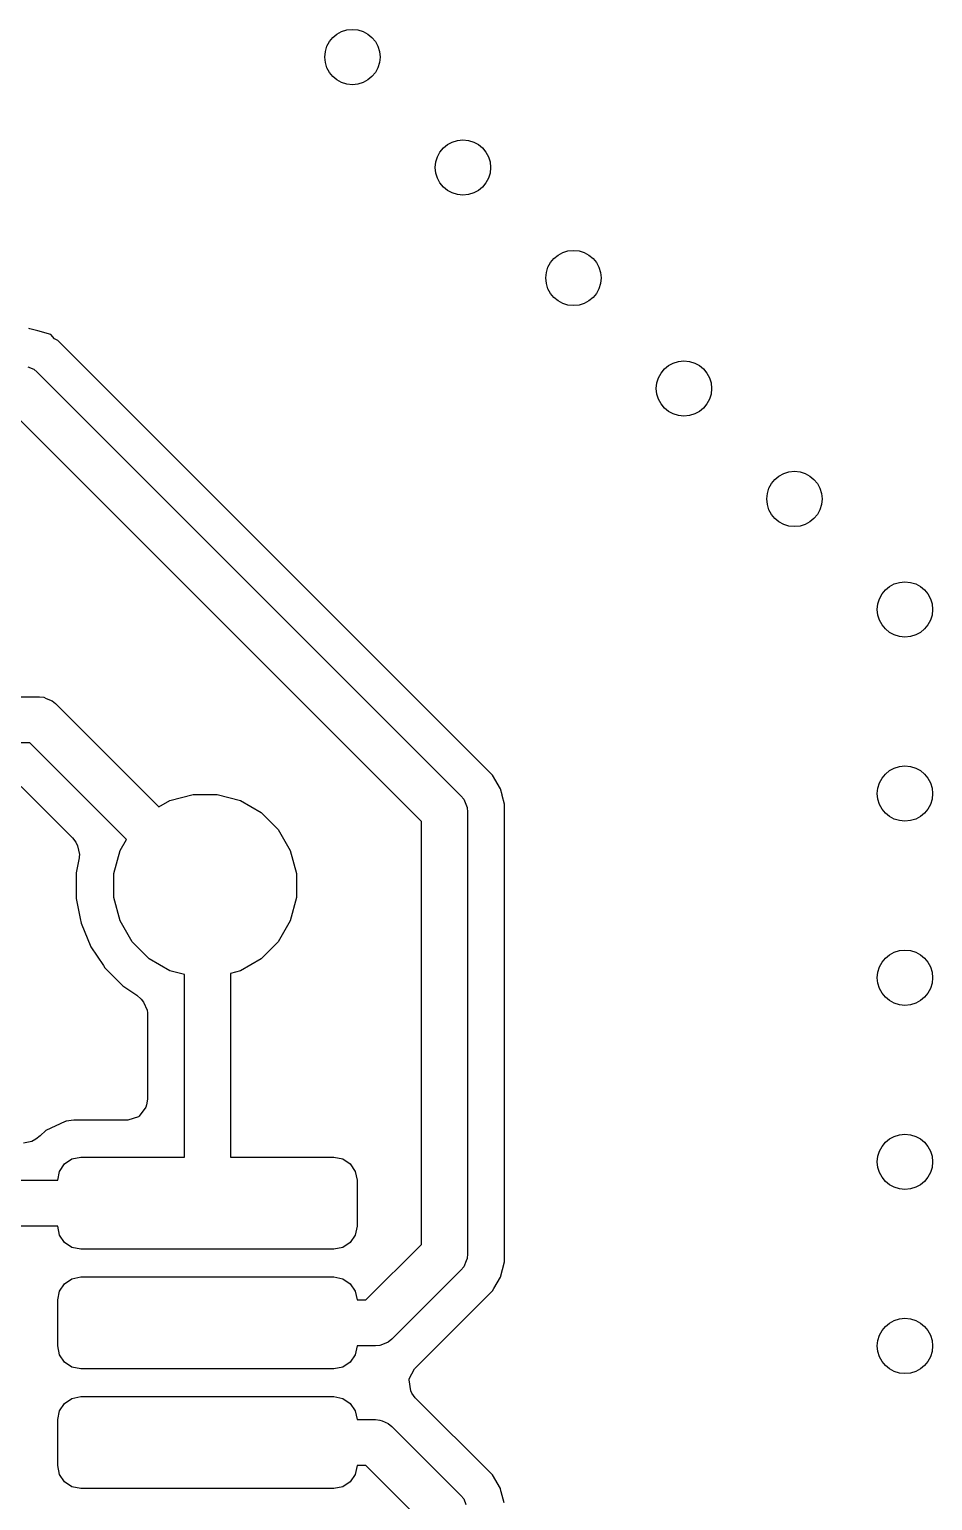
# Model space of a CAD drawing. Header units: inches. Extents: x 4.87 to 6.82, y -5.11 to -3.16.
# Drawn here: x 5.8758 to 6.0689, y -4.4149 to -4.1004 of the extents above; entities that cross this region are included whole.
import ezdxf

# ---------------------------------------------------------------- set-up
doc = ezdxf.new("R2010")
doc.units = ezdxf.units.IN
doc.header["$MEASUREMENT"] = 0
doc.layers.add('BLACK', color=250, linetype='CONTINUOUS')

msp = doc.modelspace()

# ---------------------------------------------------------------- linework, layer by layer
at = {"layer": 'BLACK', "linetype": 'CONTINUOUS'}
for p, q in [((5.8759, -4.1644), (5.8757, -4.16435)), ((5.87761, -4.16486), (5.8759, -4.1644)), ((5.88039, -4.16561), (5.87761, -4.16486)), ((5.87761, -4.16486), (5.87761, -4.16486)), ((5.88122, -4.16653), (5.88039, -4.16561)), ((5.88188, -4.16691), (5.88122, -4.16653)), ((5.93731, -4.22233), (5.88188, -4.16691)), ((5.88188, -4.16691), (5.88188, -4.16691)), ((5.88188, -4.16691), (5.88188, -4.16691)), ((5.88188, -4.16691), (5.88188, -4.16691)), ((5.8755, -4.17255), (5.87675, -4.17307)), ((5.87675, -4.17307), (5.87675, -4.17307)), ((5.87675, -4.17307), (5.8775, -4.17369)), ((5.8775, -4.17369), (5.96805, -4.26424)), ((5.95965, -4.26975), (5.87198, -4.18209)), ((5.95612, -4.24114), (5.93731, -4.22233)), ((5.77057, -4.24311), (5.87795, -4.24311)), ((5.87795, -4.24311), (5.87891, -4.2432)), ((5.87891, -4.2432), (5.87891, -4.2432)), ((5.87891, -4.2432), (5.87943, -4.24342)), ((5.97482, -4.25985), (5.95612, -4.24114)), ((5.87943, -4.24342), (5.88069, -4.24394)), ((5.88069, -4.24394), (5.88069, -4.24394)), ((5.88069, -4.24394), (5.88143, -4.24455)), ((5.88143, -4.24455), (5.90351, -4.26663)), ((5.87591, -4.25295), (5.76565, -4.25295)), ((5.89655, -4.27359), (5.87591, -4.25295)), ((5.97651, -4.26277), (5.97482, -4.25985)), ((5.97482, -4.25985), (5.97482, -4.25985)), ((5.97482, -4.25985), (5.97482, -4.25985)), ((5.87408, -4.26229), (5.88502, -4.27322)), ((5.90351, -4.26663), (5.90585, -4.26528)), ((5.90585, -4.26528), (5.91082, -4.26395)), ((5.91082, -4.26395), (5.91596, -4.26395)), ((5.91596, -4.26395), (5.92092, -4.26528)), ((5.92092, -4.26528), (5.92537, -4.26785)), ((5.96805, -4.26424), (5.96866, -4.26498)), ((5.96866, -4.26498), (5.96866, -4.26498)), ((5.96866, -4.26498), (5.96939, -4.26676)), ((5.97686, -4.26407), (5.97651, -4.26277)), ((5.97651, -4.26277), (5.97651, -4.26277)), ((5.97688, -4.26416), (5.97686, -4.26407)), ((5.97686, -4.26407), (5.97686, -4.26407)), ((5.97738, -4.26603), (5.97688, -4.26416)), ((5.92537, -4.26785), (5.929, -4.27148)), ((5.96939, -4.26676), (5.96949, -4.26772)), ((5.96949, -4.26772), (5.96949, -4.3622)), ((5.97738, -4.29025), (5.97738, -4.26603)), ((5.929, -4.27148), (5.93157, -4.27593)), ((5.95965, -4.36017), (5.95965, -4.26975)), ((5.88502, -4.27322), (5.88573, -4.2742)), ((5.88573, -4.2742), (5.8861, -4.27493)), ((5.8952, -4.27593), (5.89655, -4.27359)), ((5.88645, -4.27751), (5.88581, -4.28075)), ((5.8861, -4.27493), (5.88653, -4.27678)), ((5.88647, -4.27733), (5.88645, -4.27751)), ((5.88648, -4.27731), (5.88647, -4.27733)), ((5.88653, -4.27682), (5.88648, -4.27729)), ((5.88648, -4.27729), (5.88648, -4.27731)), ((5.88653, -4.27678), (5.88653, -4.27682)), ((5.89387, -4.2809), (5.8952, -4.27593)), ((5.93157, -4.27593), (5.9329, -4.2809)), ((5.88581, -4.28075), (5.88581, -4.28075)), ((5.88581, -4.28075), (5.88581, -4.28618)), ((5.89387, -4.28603), (5.89387, -4.2809)), ((5.9329, -4.2809), (5.9329, -4.28603)), ((5.88581, -4.28618), (5.88673, -4.29084)), ((5.8952, -4.291), (5.89387, -4.28603)), ((5.9329, -4.28603), (5.93157, -4.291)), ((5.97738, -4.36052), (5.97738, -4.29025)), ((5.88673, -4.29084), (5.88679, -4.29113)), ((5.88679, -4.29113), (5.88679, -4.29113)), ((5.88679, -4.29113), (5.88687, -4.29151)), ((5.88687, -4.29151), (5.88895, -4.29653)), ((5.89777, -4.29545), (5.8952, -4.291)), ((5.93157, -4.291), (5.929, -4.29545)), ((5.88895, -4.29653), (5.88895, -4.29653)), ((5.88895, -4.29653), (5.88895, -4.29653)), ((5.88895, -4.29653), (5.89164, -4.30056)), ((5.9014, -4.29908), (5.89777, -4.29545)), ((5.929, -4.29545), (5.92537, -4.29908)), ((5.90585, -4.30165), (5.9014, -4.29908)), ((5.92537, -4.29908), (5.92092, -4.30165)), ((5.89164, -4.30056), (5.89196, -4.30104)), ((5.89196, -4.30104), (5.89581, -4.30489)), ((5.90896, -4.30248), (5.90585, -4.30165)), ((5.90896, -4.34154), (5.90896, -4.30248)), ((5.92092, -4.30165), (5.9188, -4.30222)), ((5.9188, -4.30222), (5.9188, -4.34154)), ((5.89581, -4.30489), (5.89581, -4.30489)), ((5.89581, -4.30489), (5.89876, -4.30686)), ((5.89876, -4.30686), (5.89882, -4.3069)), ((5.89882, -4.3069), (5.89971, -4.30773)), ((5.89971, -4.30773), (5.90022, -4.30837)), ((5.90022, -4.30837), (5.90099, -4.31009)), ((5.90099, -4.31009), (5.901, -4.31014)), ((5.901, -4.31014), (5.90104, -4.3106)), ((5.90104, -4.3106), (5.90105, -4.31063)), ((5.90105, -4.31063), (5.90105, -4.31064)), ((5.90105, -4.31064), (5.90106, -4.31083)), ((5.90106, -4.31083), (5.90106, -4.32913)), ((5.90071, -4.33083), (5.89929, -4.33278)), ((5.90087, -4.33033), (5.90071, -4.33083)), ((5.90106, -4.32913), (5.90087, -4.33033)), ((5.88344, -4.33389), (5.87935, -4.3358)), ((5.88355, -4.33386), (5.88344, -4.33389)), ((5.8837, -4.33385), (5.88355, -4.33386)), ((5.88531, -4.33364), (5.8837, -4.33385)), ((5.89684, -4.33364), (5.88531, -4.33364)), ((5.89913, -4.3329), (5.89684, -4.33364)), ((5.89929, -4.33278), (5.89913, -4.3329)), ((5.87816, -4.33699), (5.87717, -4.3377)), ((5.87935, -4.3358), (5.87816, -4.33699)), ((5.87935, -4.3358), (5.87935, -4.3358)), ((5.87935, -4.3358), (5.87935, -4.3358)), ((5.87632, -4.33814), (5.87455, -4.33856)), ((5.87717, -4.3377), (5.87632, -4.33814)), ((5.88226, -4.34457), (5.88333, -4.34298)), ((5.88333, -4.34298), (5.88493, -4.34191)), ((5.88493, -4.34191), (5.88681, -4.34154)), ((5.88681, -4.34154), (5.90896, -4.34154)), ((5.9188, -4.34154), (5.94094, -4.34154)), ((5.94094, -4.34154), (5.94283, -4.34191)), ((5.94283, -4.34191), (5.94442, -4.34298)), ((5.94442, -4.34298), (5.94549, -4.34457)), ((5.86516, -4.34646), (5.88189, -4.34646)), ((5.88189, -4.34646), (5.88226, -4.34457)), ((5.94549, -4.34457), (5.94587, -4.34646)), ((5.94587, -4.34646), (5.94587, -4.3563)), ((5.88189, -4.3563), (5.8672, -4.3563)), ((5.88226, -4.35818), (5.88189, -4.3563)), ((5.94587, -4.3563), (5.94549, -4.35818)), ((5.88333, -4.35978), (5.88226, -4.35818)), ((5.94549, -4.35818), (5.94442, -4.35978)), ((5.88493, -4.36085), (5.88333, -4.35978)), ((5.88681, -4.36122), (5.88493, -4.36085)), ((5.94094, -4.36122), (5.88681, -4.36122)), ((5.94283, -4.36085), (5.94094, -4.36122)), ((5.94442, -4.35978), (5.94283, -4.36085)), ((5.94776, -4.37205), (5.95965, -4.36017)), ((5.96949, -4.3622), (5.96939, -4.36316)), ((5.97738, -4.36389), (5.97738, -4.36052)), ((5.96805, -4.36568), (5.95328, -4.38045)), ((5.96866, -4.36494), (5.96805, -4.36568)), ((5.96918, -4.36368), (5.96866, -4.36494)), ((5.96866, -4.36494), (5.96866, -4.36494)), ((5.96939, -4.36316), (5.96918, -4.36368)), ((5.96939, -4.36316), (5.96939, -4.36316)), ((5.97651, -4.36715), (5.97738, -4.36389)), ((5.88226, -4.37016), (5.88333, -4.36857)), ((5.88333, -4.36857), (5.88493, -4.3675)), ((5.88493, -4.3675), (5.88681, -4.36713)), ((5.88681, -4.36713), (5.94094, -4.36713)), ((5.94094, -4.36713), (5.94283, -4.3675)), ((5.94283, -4.3675), (5.94442, -4.36857)), ((5.94442, -4.36857), (5.94549, -4.37016)), ((5.9751, -4.36959), (5.97651, -4.36715)), ((5.97651, -4.36715), (5.97651, -4.36715)), ((5.97651, -4.36715), (5.97651, -4.36715)), ((5.88189, -4.37205), (5.88226, -4.37016)), ((5.88189, -4.38189), (5.88189, -4.37205)), ((5.94549, -4.37016), (5.94587, -4.37205)), ((5.94587, -4.37205), (5.94776, -4.37205)), ((5.95812, -4.38678), (5.97482, -4.37007)), ((5.97482, -4.37007), (5.9751, -4.36959)), ((5.95164, -4.38143), (5.95076, -4.3818)), ((5.95254, -4.38106), (5.95164, -4.38143)), ((5.95328, -4.38045), (5.95254, -4.38106)), ((5.95254, -4.38106), (5.95254, -4.38106)), ((5.88226, -4.38377), (5.88189, -4.38189)), ((5.88333, -4.38537), (5.88226, -4.38377)), ((5.94549, -4.38377), (5.94442, -4.38537)), ((5.94587, -4.38189), (5.94549, -4.38377)), ((5.9498, -4.38189), (5.94587, -4.38189)), ((5.95076, -4.3818), (5.9498, -4.38189)), ((5.95076, -4.3818), (5.95076, -4.3818)), ((5.88493, -4.38644), (5.88333, -4.38537)), ((5.88681, -4.38681), (5.88493, -4.38644)), ((5.94094, -4.38681), (5.88681, -4.38681)), ((5.94283, -4.38644), (5.94094, -4.38681)), ((5.94442, -4.38537), (5.94283, -4.38644)), ((5.95702, -4.38892), (5.95812, -4.38678)), ((5.95699, -4.38912), (5.95702, -4.38892)), ((5.95736, -4.39145), (5.95699, -4.38912)), ((5.88226, -4.39575), (5.88333, -4.39416)), ((5.88333, -4.39416), (5.88493, -4.39309)), ((5.88493, -4.39309), (5.88681, -4.39272)), ((5.88681, -4.39272), (5.94094, -4.39272)), ((5.94094, -4.39272), (5.94283, -4.39309)), ((5.94283, -4.39309), (5.94442, -4.39416)), ((5.94442, -4.39416), (5.94549, -4.39575)), ((5.95737, -4.3915), (5.95736, -4.39145)), ((5.95761, -4.39197), (5.95737, -4.3915)), ((5.95832, -4.39296), (5.95761, -4.39197)), ((5.97482, -4.40945), (5.95832, -4.39296)), ((5.88189, -4.39764), (5.88226, -4.39575)), ((5.94549, -4.39575), (5.94587, -4.39764)), ((5.88189, -4.40748), (5.88189, -4.39764)), ((5.94587, -4.39764), (5.9498, -4.39764)), ((5.9498, -4.39764), (5.95076, -4.39773)), ((5.95076, -4.39773), (5.95076, -4.39773)), ((5.95076, -4.39773), (5.95121, -4.39792)), ((5.95121, -4.39792), (5.95254, -4.39847)), ((5.95254, -4.39847), (5.95254, -4.39847)), ((5.95254, -4.39847), (5.95328, -4.39908)), ((5.95328, -4.39908), (5.96805, -4.41384)), ((5.88226, -4.40936), (5.88189, -4.40748)), ((5.88333, -4.41096), (5.88226, -4.40936)), ((5.94549, -4.40936), (5.94442, -4.41096)), ((5.94587, -4.40748), (5.94549, -4.40936)), ((5.94776, -4.40748), (5.94587, -4.40748)), ((5.95965, -4.41936), (5.94776, -4.40748)), ((5.97651, -4.41238), (5.97482, -4.40945)), ((5.97482, -4.40945), (5.97482, -4.40945)), ((5.97482, -4.40945), (5.97482, -4.40945)), ((5.88493, -4.41203), (5.88333, -4.41096)), ((5.88681, -4.4124), (5.88493, -4.41203)), ((5.94094, -4.4124), (5.88681, -4.4124)), ((5.94283, -4.41203), (5.94094, -4.4124)), ((5.94442, -4.41096), (5.94283, -4.41203)), ((5.97664, -4.41287), (5.97651, -4.41238)), ((5.97651, -4.41238), (5.97651, -4.41238)), ((5.97669, -4.41307), (5.97664, -4.41287)), ((5.97664, -4.41287), (5.97664, -4.41287)), ((5.97732, -4.41542), (5.97669, -4.41307)), ((5.96805, -4.41384), (5.96866, -4.41459)), ((5.96866, -4.41459), (5.96866, -4.41459)), ((5.96866, -4.41459), (5.96915, -4.41578))]:
    msp.add_line(p, q, dxfattribs=at)
at = {"layer": 'BLACK'}
for centre in [(5.94488, -4.1063), (5.9685, -4.12992), (5.99213, -4.15354), (6.01575, -4.17717), (6.03937, -4.20079), (6.06299, -4.22441), (6.06299, -4.26378), (6.06299, -4.30315), (6.06299, -4.34252), (6.06299, -4.38189)]:
    msp.add_circle(centre, 0.00591, dxfattribs=at)
at = {"layer": 'WHITE'}
for centre in [(5.94488, -4.1063), (5.9685, -4.12992), (5.99213, -4.15354), (6.01575, -4.17717), (6.03937, -4.20079), (6.06299, -4.22441), (6.06299, -4.26378), (6.06299, -4.30315), (6.06299, -4.34252), (6.06299, -4.38189)]:
    msp.add_circle(centre, 0.00591, dxfattribs=at)

doc.saveas('drawing.dxf')
